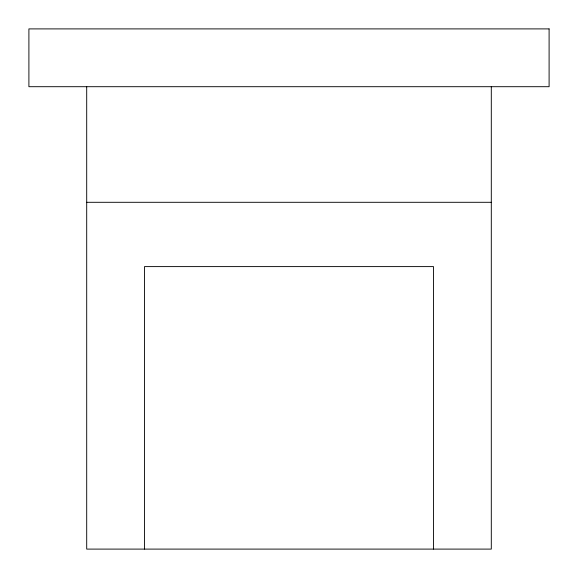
<?xml version="1.0" encoding="UTF-8"?>
<svg xmlns="http://www.w3.org/2000/svg" width="578" height="578" viewBox="0 0 578 578"><rect width="100%" height="100%" fill="white"/><g stroke="black" fill="none" stroke-linecap="round" stroke-linejoin="round"><path stroke-width="0.87" d="M86.7 202.3L491.3 202.3M491.3 86.7L491.3 549.1L86.7 549.1L86.7 86.7M433.5 549.1L433.5 266.603L144.5 266.603L144.5 549.1M549.1 28.9L28.9 28.9L28.9 86.7L549.1 86.7L549.1 28.9"/></g></svg>
